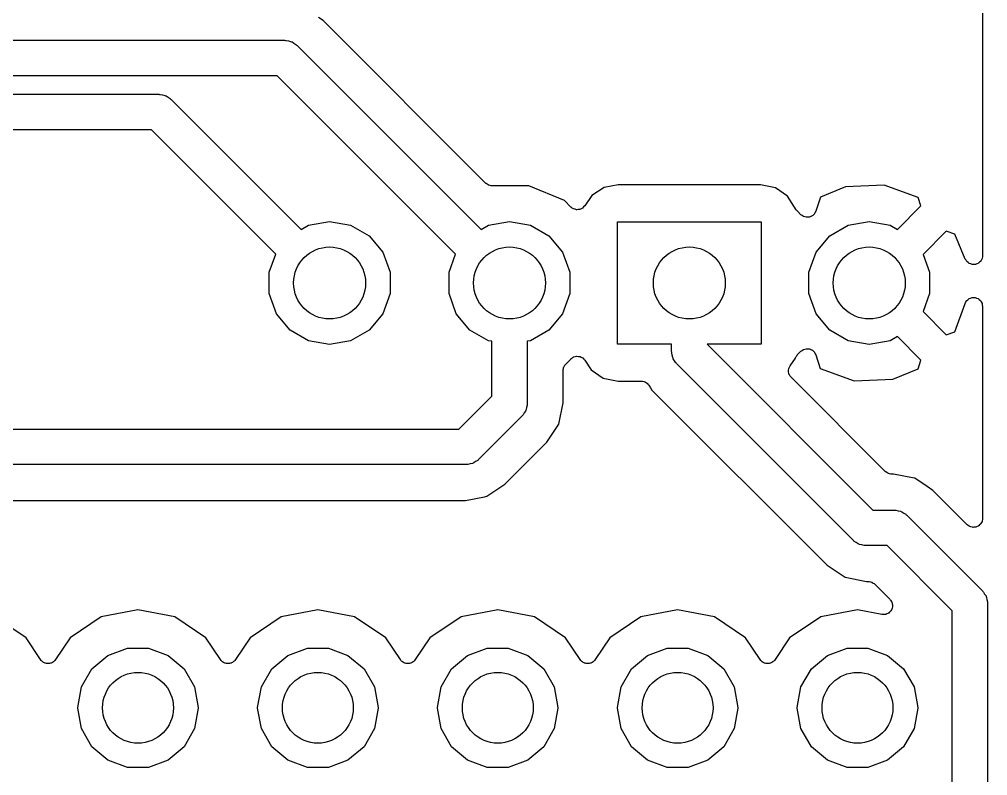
# Model space of a CAD drawing. Extents: x 10 to 287, y -200 to -10.
# Drawn here: x 129.32 to 143, y -93.41 to -82.74 of the extents above; entities that cross this region are included whole.
import ezdxf

# ---------------------------------------------------------------- set-up
doc = ezdxf.new("R2010")
doc.units = 0
doc.header["$MEASUREMENT"] = 0
doc.layers.add('BLACK', color=7, linetype='CONTINUOUS')

msp = doc.modelspace()

# ---------------------------------------------------------------- linework, layer by layer
at = {"layer": 'Black'}
for p, q in [((142.927, -71.5786), (142.927, -86.0746)), ((133.615, -82.7595), (133.549, -82.7154)), ((135.909, -85.0526), (133.615, -82.7595)), ((112.194, -83.0366), (133.071, -83.0366)), ((133.071, -83.0366), (133.081, -83.0385)), ((133.081, -83.0385), (133.092, -83.0376)), ((133.092, -83.0376), (133.124, -83.046)), ((133.124, -83.046), (133.156, -83.0517)), ((133.156, -83.0517), (133.166, -83.0572)), ((133.166, -83.0572), (133.176, -83.06)), ((133.176, -83.06), (133.203, -83.0788)), ((133.203, -83.0788), (133.231, -83.0951)), ((133.231, -83.0951), (133.238, -83.1035)), ((133.238, -83.1035), (133.247, -83.1098)), ((133.247, -83.1098), (135.845, -85.7072)), ((132.967, -83.5366), (112.09, -83.5366)), ((135.485, -86.0547), (132.967, -83.5366)), ((121.31, -83.7986), (131.293, -83.7986)), ((131.293, -83.7986), (131.303, -83.8005)), ((131.303, -83.8005), (131.314, -83.7996)), ((131.314, -83.7996), (131.346, -83.808)), ((131.346, -83.808), (131.378, -83.8137)), ((131.378, -83.8137), (131.388, -83.8192)), ((131.388, -83.8192), (131.398, -83.822)), ((131.398, -83.822), (131.425, -83.8408)), ((131.425, -83.8408), (131.453, -83.8571)), ((131.453, -83.8571), (131.46, -83.8655)), ((131.46, -83.8655), (131.469, -83.8718)), ((131.469, -83.8718), (133.305, -85.7072)), ((131.189, -84.2986), (121.31, -84.2986)), ((132.945, -86.0547), (131.189, -84.2986)), ((135.913, -85.0558), (135.909, -85.0526)), ((135.917, -85.06), (135.913, -85.0558)), ((135.931, -85.0683), (135.917, -85.06)), ((135.945, -85.0779), (135.931, -85.0683)), ((135.95, -85.0793), (135.945, -85.0779)), ((135.955, -85.0821), (135.95, -85.0793)), ((135.971, -85.085), (135.955, -85.0821)), ((135.987, -85.0893), (135.971, -85.085)), ((135.993, -85.0888), (135.987, -85.0893)), ((135.998, -85.0898), (135.993, -85.0888)), ((136.52, -85.0902), (135.998, -85.0898)), ((137.024, -85.2995), (136.52, -85.0902)), ((137.582, -85.1151), (137.409, -85.2268)), ((137.781, -85.0776), (137.582, -85.1151)), ((139.789, -85.0776), (137.781, -85.0776)), ((140.003, -85.1209), (139.789, -85.0776)), ((140.173, -85.2369), (140.003, -85.1209)), ((140.99, -85.1034), (140.636, -85.25)), ((141.538, -85.0793), (140.99, -85.1034)), ((142.016, -85.2532), (141.538, -85.0793)), ((137.114, -85.3904), (137.024, -85.2995)), ((137.409, -85.2268), (137.309, -85.3723)), ((140.295, -85.4271), (140.173, -85.2369)), ((140.636, -85.25), (140.572, -85.447)), ((142.055, -85.373), (142.016, -85.2532)), ((137.115, -85.3909), (137.114, -85.3904)), ((137.115, -85.3915), (137.115, -85.3909)), ((137.133, -85.4035), (137.115, -85.3915)), ((137.15, -85.4157), (137.133, -85.4035)), ((137.151, -85.4159), (137.15, -85.4157)), ((137.152, -85.4164), (137.151, -85.4159)), ((137.172, -85.4216), (137.152, -85.4164)), ((137.193, -85.4272), (137.172, -85.4216)), ((137.194, -85.4271), (137.193, -85.4272)), ((137.195, -85.4273), (137.194, -85.4271)), ((137.216, -85.4252), (137.195, -85.4273)), ((137.237, -85.4234), (137.216, -85.4252)), ((137.238, -85.4231), (137.237, -85.4234)), ((137.258, -85.4138), (137.238, -85.423)), ((137.238, -85.423), (137.238, -85.4231)), ((137.277, -85.4048), (137.258, -85.4138)), ((137.278, -85.4042), (137.277, -85.4048)), ((137.293, -85.3887), (137.278, -85.4039)), ((137.278, -85.4039), (137.278, -85.4042)), ((137.308, -85.3736), (137.293, -85.3887)), ((137.309, -85.3729), (137.308, -85.3736)), ((137.309, -85.3723), (137.309, -85.3729)), ((140.304, -85.4371), (140.295, -85.4271)), ((140.312, -85.4482), (140.304, -85.4371)), ((140.362, -85.4976), (140.312, -85.4482)), ((140.572, -85.447), (140.563, -85.4636)), ((141.723, -85.7051), (142.055, -85.373)), ((140.377, -85.5084), (140.362, -85.4976)), ((140.392, -85.52), (140.377, -85.5084)), ((140.395, -85.521), (140.392, -85.52)), ((140.398, -85.5229), (140.395, -85.521)), ((140.416, -85.5278), (140.398, -85.5229)), ((140.434, -85.5336), (140.416, -85.5278)), ((140.437, -85.5335), (140.434, -85.5336)), ((140.44, -85.5343), (140.437, -85.5335)), ((140.459, -85.5327), (140.44, -85.5343)), ((140.478, -85.532), (140.459, -85.5327)), ((140.481, -85.5308), (140.478, -85.532)), ((140.484, -85.5305), (140.481, -85.5308)), ((140.501, -85.5225), (140.484, -85.5305)), ((140.519, -85.5155), (140.501, -85.5225)), ((140.521, -85.5132), (140.519, -85.5155)), ((140.524, -85.5118), (140.521, -85.5132)), ((140.538, -85.4985), (140.524, -85.5118)), ((140.552, -85.4859), (140.538, -85.4985)), ((140.553, -85.483), (140.552, -85.4859)), ((140.555, -85.4806), (140.553, -85.483)), ((140.563, -85.4636), (140.555, -85.4806)), ((133.305, -85.7072), (133.409, -85.647)), ((133.409, -85.647), (133.706, -85.5947)), ((133.706, -85.5947), (134.002, -85.647)), ((134.002, -85.647), (134.263, -85.7975)), ((135.845, -85.7072), (135.949, -85.647)), ((135.949, -85.647), (136.246, -85.5947)), ((136.246, -85.5947), (136.542, -85.647)), ((136.542, -85.647), (136.803, -85.7975)), ((137.77, -87.3252), (137.77, -85.598)), ((137.77, -85.598), (139.802, -85.598)), ((139.802, -85.598), (139.802, -87.3252)), ((140.768, -85.7975), (141.029, -85.647)), ((141.029, -85.647), (141.326, -85.5947)), ((141.326, -85.5947), (141.622, -85.647)), ((141.622, -85.647), (141.723, -85.7051)), ((134.263, -85.7975), (134.456, -86.0282)), ((136.803, -85.7975), (136.996, -86.0282)), ((140.575, -86.0282), (140.768, -85.7975)), ((142.414, -85.7322), (142.088, -86.0589)), ((142.537, -85.7721), (142.414, -85.7322)), ((142.683, -86.1232), (142.537, -85.7721)), ((132.852, -86.3111), (132.945, -86.0547)), ((134.456, -86.0282), (134.559, -86.3111)), ((135.392, -86.3111), (135.485, -86.0547)), ((136.996, -86.0282), (137.099, -86.3111)), ((140.472, -86.3111), (140.575, -86.0282)), ((142.088, -86.0589), (142.179, -86.3111)), ((142.693, -86.1395), (142.683, -86.1232)), ((142.703, -86.1563), (142.693, -86.1395)), ((142.91, -86.1348), (142.901, -86.152)), ((142.919, -86.1181), (142.91, -86.1348)), ((142.92, -86.1153), (142.919, -86.1181)), ((142.921, -86.1128), (142.92, -86.1153)), ((142.924, -86.0937), (142.921, -86.1128)), ((142.927, -86.0746), (142.924, -86.0937)), ((142.705, -86.1581), (142.703, -86.1563)), ((142.706, -86.1604), (142.705, -86.1581)), ((142.722, -86.1722), (142.706, -86.1604)), ((142.737, -86.1846), (142.722, -86.1722)), ((142.739, -86.1856), (142.737, -86.1846)), ((142.741, -86.1873), (142.739, -86.1856)), ((142.76, -86.1931), (142.741, -86.1873)), ((142.778, -86.1997), (142.76, -86.1931)), ((142.781, -86.1997), (142.778, -86.1997)), ((142.783, -86.2006), (142.781, -86.1997)), ((142.803, -86.1997), (142.783, -86.2006)), ((142.822, -86.1997), (142.803, -86.1997)), ((142.825, -86.1988), (142.822, -86.1997)), ((142.827, -86.1986), (142.825, -86.1988)), ((142.845, -86.1912), (142.827, -86.1986)), ((142.863, -86.1846), (142.845, -86.1912)), ((142.866, -86.1828), (142.863, -86.1846)), ((142.868, -86.1818), (142.866, -86.1828)), ((142.882, -86.1687), (142.868, -86.1818)), ((142.897, -86.1563), (142.882, -86.1687)), ((142.899, -86.1539), (142.897, -86.1563)), ((142.901, -86.152), (142.899, -86.1539)), ((132.852, -86.6121), (132.852, -86.3111)), ((134.559, -86.3111), (134.559, -86.6121)), ((135.392, -86.6121), (135.392, -86.3111)), ((137.099, -86.3111), (137.099, -86.6121)), ((140.472, -86.6121), (140.472, -86.3111)), ((142.179, -86.3111), (142.179, -86.6121)), ((132.955, -86.895), (132.852, -86.6121)), ((134.559, -86.6121), (134.456, -86.895)), ((135.495, -86.895), (135.392, -86.6121)), ((137.099, -86.6121), (136.996, -86.895)), ((140.575, -86.895), (140.472, -86.6121)), ((142.179, -86.6121), (142.088, -86.8643)), ((142.719, -86.697), (142.736, -86.6822)), ((142.736, -86.6822), (142.736, -86.6822)), ((142.736, -86.6822), (142.737, -86.6822)), ((142.737, -86.6822), (142.756, -86.675)), ((142.756, -86.675), (142.778, -86.6671)), ((142.778, -86.6671), (142.778, -86.6671)), ((142.778, -86.6671), (142.778, -86.6671)), ((142.778, -86.6671), (142.8, -86.6671)), ((142.8, -86.6671), (142.822, -86.6671)), ((142.822, -86.6671), (142.822, -86.6671)), ((142.822, -86.6671), (142.822, -86.6671)), ((142.822, -86.6671), (142.84, -86.6737)), ((142.84, -86.6737), (142.863, -86.6822)), ((142.863, -86.6822), (142.863, -86.6822)), ((142.863, -86.6822), (142.863, -86.6822)), ((142.863, -86.6822), (142.879, -86.6949)), ((142.534, -87.1522), (142.681, -86.7488)), ((142.681, -86.7487), (142.692, -86.7295)), ((142.681, -86.7488), (142.681, -86.7487)), ((142.681, -86.7487), (142.681, -86.7487)), ((142.692, -86.7295), (142.703, -86.7106)), ((142.703, -86.7105), (142.719, -86.697)), ((142.703, -86.7106), (142.703, -86.7105)), ((142.703, -86.7105), (142.703, -86.7105)), ((142.879, -86.6949), (142.897, -86.7105)), ((142.897, -86.7105), (142.897, -86.7105)), ((142.897, -86.7105), (142.897, -86.7105)), ((142.897, -86.7105), (142.907, -86.7282)), ((142.907, -86.7282), (142.919, -86.7487)), ((142.919, -86.7487), (142.919, -86.7487)), ((142.919, -86.7487), (142.919, -86.7487)), ((142.919, -86.7487), (142.923, -86.7695)), ((142.923, -86.7695), (142.927, -86.7921)), ((142.927, -86.7921), (142.927, -86.7921)), ((142.927, -86.7921), (142.927, -86.7922)), ((142.927, -86.7922), (142.927, -89.7832)), ((133.148, -87.1257), (132.955, -86.895)), ((134.456, -86.895), (134.263, -87.1257)), ((135.688, -87.1257), (135.495, -86.895)), ((136.996, -86.895), (136.803, -87.1257)), ((140.768, -87.1257), (140.575, -86.895)), ((142.088, -86.8643), (142.414, -87.191)), ((133.409, -87.2762), (133.148, -87.1257)), ((134.263, -87.1257), (134.002, -87.2762)), ((135.949, -87.2762), (135.688, -87.1257)), ((136.803, -87.1257), (136.542, -87.2762)), ((141.029, -87.2762), (140.768, -87.1257)), ((141.723, -87.2181), (141.622, -87.2762)), ((142.055, -87.5502), (141.723, -87.2181)), ((142.414, -87.191), (142.534, -87.1522)), ((133.706, -87.3285), (133.409, -87.2762)), ((134.002, -87.2762), (133.706, -87.3285)), ((135.996, -87.2844), (135.949, -87.2762)), ((135.996, -88.0598), (135.996, -87.2844)), ((136.542, -87.2762), (136.496, -87.2844)), ((136.496, -87.2844), (136.496, -88.1634)), ((138.536, -87.3252), (137.77, -87.3252)), ((138.536, -87.4268), (138.536, -87.3252)), ((139.802, -87.3252), (139.038, -87.3252)), ((139.038, -87.3252), (141.378, -89.666)), ((141.326, -87.3285), (141.029, -87.2762)), ((141.622, -87.2762), (141.326, -87.3285)), ((137.136, -87.5171), (137.152, -87.5059)), ((137.152, -87.5059), (137.154, -87.5052)), ((137.154, -87.5052), (137.156, -87.5039)), ((137.156, -87.5039), (137.175, -87.4996)), ((137.175, -87.4996), (137.194, -87.4945)), ((137.194, -87.4945), (137.197, -87.4947)), ((137.197, -87.4947), (137.199, -87.4942)), ((137.199, -87.4942), (137.219, -87.4966)), ((137.219, -87.4966), (137.238, -87.4984)), ((137.238, -87.4984), (137.241, -87.4994)), ((137.241, -87.4994), (137.243, -87.4997)), ((137.243, -87.4997), (137.26, -87.5087)), ((138.538, -87.4376), (138.536, -87.4268)), ((138.537, -87.4486), (138.538, -87.4376)), ((138.545, -87.4801), (138.537, -87.4486)), ((138.551, -87.5123), (138.545, -87.4801)), ((140.285, -87.513), (140.289, -87.5071)), ((140.289, -87.5071), (140.292, -87.5004)), ((140.292, -87.5004), (140.302, -87.4892)), ((140.302, -87.4892), (140.31, -87.4769)), ((140.31, -87.4769), (140.362, -87.4256)), ((140.362, -87.4256), (140.377, -87.4148)), ((140.377, -87.4148), (140.392, -87.4032)), ((140.392, -87.4032), (140.395, -87.4022)), ((140.395, -87.4022), (140.398, -87.4003)), ((140.398, -87.4003), (140.416, -87.3954)), ((140.416, -87.3954), (140.434, -87.3896)), ((140.434, -87.3896), (140.437, -87.3897)), ((140.437, -87.3897), (140.44, -87.3889)), ((140.44, -87.3889), (140.459, -87.3905)), ((140.459, -87.3905), (140.478, -87.3912)), ((140.478, -87.3912), (140.481, -87.3924)), ((140.481, -87.3924), (140.484, -87.3927)), ((140.484, -87.3927), (140.501, -87.4007)), ((140.501, -87.4007), (140.519, -87.4077)), ((140.519, -87.4077), (140.521, -87.41)), ((140.521, -87.41), (140.524, -87.4114)), ((140.524, -87.4114), (140.538, -87.4247)), ((140.538, -87.4247), (140.552, -87.4373)), ((140.552, -87.4373), (140.553, -87.4402)), ((140.553, -87.4402), (140.555, -87.4426)), ((140.555, -87.4426), (140.563, -87.4596)), ((140.563, -87.4596), (140.572, -87.4762)), ((140.572, -87.4762), (140.635, -87.67)), ((137.014, -87.6473), (137.016, -87.6419)), ((137.016, -87.6419), (137.025, -87.6283)), ((137.025, -87.6283), (137.033, -87.614)), ((137.033, -87.614), (137.038, -87.6104)), ((137.038, -87.6104), (137.041, -87.6058)), ((137.041, -87.6058), (137.116, -87.5311)), ((137.116, -87.5311), (137.118, -87.5297)), ((137.118, -87.5297), (137.119, -87.5278)), ((137.119, -87.5278), (137.136, -87.5171)), ((137.26, -87.5087), (137.278, -87.517)), ((137.278, -87.517), (137.28, -87.5188)), ((137.28, -87.5188), (137.282, -87.5199)), ((137.282, -87.5199), (137.296, -87.5343)), ((137.296, -87.5343), (137.309, -87.5483)), ((137.309, -87.5483), (137.31, -87.5505)), ((137.31, -87.5505), (137.312, -87.5523)), ((137.312, -87.5523), (137.398, -87.6863)), ((138.556, -87.5218), (138.551, -87.5123)), ((138.559, -87.5325), (138.556, -87.5218)), ((138.578, -87.5592), (138.559, -87.5325)), ((138.594, -87.5875), (138.578, -87.5592)), ((138.603, -87.5946), (138.594, -87.5875)), ((138.609, -87.6036), (138.603, -87.5946)), ((141.098, -90.0928), (138.609, -87.6036)), ((140.199, -87.65), (140.208, -87.6305)), ((140.208, -87.6305), (140.283, -87.5201)), ((140.283, -87.5201), (140.285, -87.513)), ((142.015, -87.6732), (142.055, -87.5502)), ((137.004, -87.6845), (137.008, -87.6685)), ((137.005, -87.6901), (137.004, -87.6845)), ((137.004, -87.6956), (137.005, -87.6901)), ((137.004, -88.1509), (137.004, -87.6956)), ((137.008, -87.6685), (137.011, -87.6522)), ((137.011, -87.6522), (137.014, -87.6473)), ((137.398, -87.6863), (137.568, -87.8023)), ((140.186, -87.7133), (140.188, -87.692)), ((140.186, -87.714), (140.186, -87.7133)), ((140.186, -87.7147), (140.186, -87.714)), ((140.192, -87.7353), (140.186, -87.7147)), ((140.188, -87.692), (140.19, -87.6707)), ((140.19, -87.6693), (140.199, -87.65)), ((140.19, -87.67), (140.19, -87.6693)), ((140.19, -87.6707), (140.19, -87.67)), ((140.197, -87.7559), (140.192, -87.7353)), ((140.198, -87.7565), (140.197, -87.7559)), ((140.198, -87.7572), (140.198, -87.7565)), ((140.211, -87.7745), (140.198, -87.7572)), ((140.223, -87.792), (140.211, -87.7745)), ((140.635, -87.67), (141.113, -87.8439)), ((141.661, -87.8198), (142.015, -87.6732)), ((137.568, -87.8023), (137.782, -87.8456)), ((137.782, -87.8456), (138.106, -87.8456)), ((138.106, -87.8456), (138.124, -87.8488)), ((138.124, -87.8488), (138.142, -87.8507)), ((138.142, -87.8507), (138.146, -87.8526)), ((138.146, -87.8526), (138.15, -87.8533)), ((138.15, -87.8533), (138.165, -87.8623)), ((138.165, -87.8623), (138.181, -87.8702)), ((138.181, -87.8702), (138.184, -87.8733)), ((138.184, -87.8733), (138.188, -87.8754)), ((138.188, -87.8754), (138.2, -87.8891)), ((138.2, -87.8891), (138.212, -87.9021)), ((138.212, -87.9021), (138.238, -87.9404)), ((141.552, -89.1208), (140.223, -87.792)), ((141.113, -87.8439), (141.661, -87.8198)), ((138.238, -87.9404), (138.238, -87.9404)), ((138.238, -87.9404), (138.258, -87.9716)), ((138.258, -87.9716), (140.73, -90.4431)), ((135.532, -88.523), (135.996, -88.0598)), ((136.495, -88.1852), (136.486, -88.2167)), ((136.496, -88.1634), (136.494, -88.1742)), ((136.494, -88.1742), (136.495, -88.1852)), ((136.944, -88.4525), (137.004, -88.1509)), ((136.437, -88.3241), (136.429, -88.3312)), ((136.453, -88.2958), (136.437, -88.3241)), ((136.472, -88.2691), (136.453, -88.2958)), ((136.475, -88.2584), (136.472, -88.2691)), ((136.481, -88.2489), (136.475, -88.2584)), ((136.486, -88.2167), (136.481, -88.2489)), ((136.422, -88.3402), (135.813, -88.9498)), ((136.429, -88.3312), (136.422, -88.3402)), ((136.773, -88.7082), (136.944, -88.4525)), ((119.888, -88.523), (135.532, -88.523)), ((136.181, -89.3001), (136.773, -88.7082)), ((135.722, -89.0079), (135.689, -89.0136)), ((135.731, -89.0024), (135.722, -89.0079)), ((135.742, -88.9996), (135.731, -89.0024)), ((135.768, -88.9808), (135.742, -88.9996)), ((135.797, -88.9645), (135.768, -88.9808)), ((135.804, -88.9561), (135.797, -88.9645)), ((135.813, -88.9498), (135.804, -88.9561)), ((135.636, -89.023), (119.992, -89.023)), ((135.647, -89.0211), (135.636, -89.023)), ((135.658, -89.022), (135.647, -89.0211)), ((135.689, -89.0136), (135.658, -89.022)), ((141.556, -89.124), (141.552, -89.1208)), ((141.56, -89.1283), (141.556, -89.124)), ((141.574, -89.1366), (141.56, -89.1283)), ((141.588, -89.1461), (141.574, -89.1366)), ((141.593, -89.1475), (141.588, -89.1461)), ((141.598, -89.1503), (141.593, -89.1475)), ((141.614, -89.1532), (141.598, -89.1503)), ((141.63, -89.1575), (141.614, -89.1532)), ((141.636, -89.157), (141.63, -89.1575)), ((141.641, -89.158), (141.636, -89.157)), ((141.669, -89.158), (141.641, -89.158)), ((141.939, -89.2117), (141.669, -89.158)), ((141.97, -89.218), (141.939, -89.2117)), ((141.939, -89.2117), (141.939, -89.2117)), ((142.145, -89.3344), (141.97, -89.218)), ((135.925, -89.471), (136.181, -89.3001)), ((142.226, -89.3889), (142.145, -89.3344)), ((142.145, -89.3344), (142.145, -89.3344)), ((142.71, -89.873), (142.226, -89.3889)), ((120.255, -89.531), (135.623, -89.531)), ((135.623, -89.531), (135.894, -89.4772)), ((135.894, -89.4772), (135.925, -89.471)), ((135.894, -89.4772), (135.894, -89.4772)), ((141.378, -89.666), (141.681, -89.666)), ((141.681, -89.666), (141.692, -89.6679)), ((141.692, -89.6679), (141.703, -89.667)), ((141.703, -89.667), (141.735, -89.6754)), ((141.735, -89.6754), (141.767, -89.6811)), ((141.767, -89.6811), (141.776, -89.6866)), ((141.776, -89.6866), (141.787, -89.6894)), ((141.787, -89.6894), (141.814, -89.7082)), ((141.814, -89.7082), (141.842, -89.7245)), ((141.842, -89.7245), (141.849, -89.7329)), ((141.849, -89.7329), (141.858, -89.7392)), ((141.858, -89.7392), (142.925, -90.806)), ((142.919, -89.8267), (142.911, -89.841)), ((142.92, -89.8212), (142.919, -89.8267)), ((142.923, -89.8161), (142.92, -89.8212)), ((142.924, -89.7996), (142.923, -89.8161)), ((142.927, -89.7832), (142.924, -89.7996)), ((142.724, -89.8825), (142.71, -89.873)), ((142.737, -89.8932), (142.724, -89.8825)), ((142.742, -89.8951), (142.737, -89.8932)), ((142.746, -89.8983), (142.742, -89.8951)), ((142.762, -89.9026), (142.746, -89.8983)), ((142.778, -89.9083), (142.762, -89.9026)), ((142.784, -89.9083), (142.778, -89.9083)), ((142.789, -89.9097), (142.784, -89.9083)), ((142.805, -89.9083), (142.789, -89.9097)), ((142.822, -89.9083), (142.805, -89.9083)), ((142.827, -89.9064), (142.822, -89.9083)), ((142.833, -89.9059), (142.827, -89.9064)), ((142.848, -89.8989), (142.833, -89.9059)), ((142.863, -89.8932), (142.848, -89.8989)), ((142.868, -89.8896), (142.863, -89.8932)), ((142.873, -89.8873), (142.868, -89.8896)), ((142.885, -89.8755), (142.873, -89.8873)), ((142.897, -89.8649), (142.885, -89.8755)), ((142.9, -89.86), (142.897, -89.8649)), ((142.904, -89.8561), (142.9, -89.86)), ((142.911, -89.841), (142.904, -89.8561)), ((141.107, -90.0991), (141.098, -90.0928)), ((141.114, -90.1075), (141.107, -90.0991)), ((141.142, -90.1238), (141.114, -90.1075)), ((141.169, -90.1426), (141.142, -90.1238)), ((141.18, -90.1454), (141.169, -90.1426)), ((141.189, -90.1509), (141.18, -90.1454)), ((141.221, -90.1566), (141.189, -90.1509)), ((141.253, -90.165), (141.221, -90.1566)), ((141.264, -90.1641), (141.253, -90.165)), ((141.275, -90.166), (141.264, -90.1641)), ((141.578, -90.166), (141.275, -90.166)), ((142.498, -91.0864), (141.578, -90.166)), ((140.73, -90.4431), (140.986, -90.614)), ((140.986, -90.614), (141.287, -90.674)), ((141.287, -90.674), (141.315, -90.674)), ((141.315, -90.674), (141.32, -90.675)), ((141.32, -90.675), (141.326, -90.6745)), ((141.326, -90.6745), (141.342, -90.6788)), ((141.342, -90.6788), (141.358, -90.6817)), ((141.358, -90.6817), (141.363, -90.6845)), ((141.363, -90.6845), (141.368, -90.6859)), ((141.368, -90.6859), (141.382, -90.6954)), ((141.382, -90.6954), (141.396, -90.7037)), ((141.396, -90.7037), (141.4, -90.708)), ((141.4, -90.708), (141.404, -90.7112)), ((141.404, -90.7112), (141.619, -90.9254)), ((141.619, -90.9254), (141.623, -90.9311)), ((142.925, -90.806), (142.931, -90.815)), ((142.931, -90.815), (142.94, -90.8221)), ((142.94, -90.8221), (142.956, -90.8504)), ((142.956, -90.8504), (142.975, -90.8771)), ((142.975, -90.8771), (142.977, -90.8878)), ((142.977, -90.8878), (142.983, -90.8973)), ((142.983, -90.8973), (142.989, -90.9295)), ((141.623, -90.9311), (141.628, -90.9357)), ((141.628, -90.9357), (141.635, -90.949)), ((141.635, -90.949), (141.644, -90.9615)), ((141.647, -91.0612), (141.639, -91.0742)), ((141.644, -90.9615), (141.646, -90.9682)), ((141.646, -90.9682), (141.649, -90.9743)), ((141.649, -91.0544), (141.647, -91.0612)), ((141.649, -90.9743), (141.651, -90.9894)), ((141.651, -91.048), (141.649, -91.0544)), ((141.651, -90.9894), (141.655, -91.0041)), ((141.653, -91.0329), (141.651, -91.048)), ((141.656, -91.0179), (141.653, -91.0329)), ((141.655, -91.0041), (141.655, -91.011)), ((141.655, -91.011), (141.656, -91.0179)), ((142.989, -90.9295), (142.997, -90.961)), ((142.997, -90.961), (142.996, -90.972)), ((142.996, -90.972), (142.998, -90.9828)), ((142.998, -90.9828), (142.998, -96.2025)), ((129.419, -91.4684), (128.979, -91.1746)), ((130.482, -91.1746), (130.042, -91.4684)), ((131, -91.0714), (130.482, -91.1746)), ((131.519, -91.1746), (131, -91.0714)), ((131.959, -91.4684), (131.519, -91.1746)), ((133.022, -91.1746), (132.582, -91.4684)), ((133.54, -91.0714), (133.022, -91.1746)), ((134.059, -91.1746), (133.54, -91.0714)), ((134.499, -91.4684), (134.059, -91.1746)), ((135.562, -91.1746), (135.122, -91.4684)), ((136.081, -91.0714), (135.562, -91.1746)), ((136.599, -91.1746), (136.081, -91.0714)), ((137.039, -91.4684), (136.599, -91.1746)), ((138.102, -91.1746), (137.662, -91.4684)), ((138.62, -91.0714), (138.102, -91.1746)), ((139.139, -91.1746), (138.62, -91.0714)), ((139.579, -91.4684), (139.139, -91.1746)), ((140.642, -91.1746), (140.202, -91.4684)), ((141.16, -91.0714), (140.642, -91.1746)), ((141.504, -91.1397), (141.16, -91.0714)), ((141.511, -91.1399), (141.504, -91.1397)), ((141.518, -91.1417), (141.511, -91.1399)), ((141.533, -91.1404), (141.518, -91.1417)), ((141.548, -91.1407), (141.533, -91.1404)), ((141.555, -91.1384), (141.548, -91.1407)), ((141.562, -91.1378), (141.555, -91.1384)), ((141.575, -91.1314), (141.562, -91.1378)), ((141.59, -91.1265), (141.575, -91.1314)), ((141.595, -91.1221), (141.59, -91.1265)), ((141.602, -91.1192), (141.595, -91.1221)), ((141.612, -91.1084), (141.602, -91.1192)), ((141.624, -91.0989), (141.612, -91.1084)), ((141.628, -91.0929), (141.624, -91.0989)), ((141.633, -91.088), (141.628, -91.0929)), ((141.639, -91.0742), (141.633, -91.088)), ((142.498, -96.0989), (142.498, -91.0864)), ((129.625, -91.7766), (129.419, -91.4684)), ((130.042, -91.4684), (129.836, -91.7766)), ((132.165, -91.7766), (131.959, -91.4684)), ((132.582, -91.4684), (132.376, -91.7766)), ((134.705, -91.7766), (134.499, -91.4684)), ((135.122, -91.4684), (134.916, -91.7766)), ((137.245, -91.7766), (137.039, -91.4684)), ((137.662, -91.4684), (137.456, -91.7766)), ((139.785, -91.7766), (139.579, -91.4684)), ((140.202, -91.4684), (139.996, -91.7766)), ((130.349, -91.9064), (130.576, -91.7166)), ((130.576, -91.7166), (130.853, -91.6157)), ((130.853, -91.6157), (131.148, -91.6157)), ((131.148, -91.6157), (131.425, -91.7166)), ((131.425, -91.7166), (131.652, -91.9064)), ((132.889, -91.9064), (133.115, -91.7166)), ((133.115, -91.7166), (133.393, -91.6157)), ((133.393, -91.6157), (133.688, -91.6157)), ((133.688, -91.6157), (133.965, -91.7166)), ((133.965, -91.7166), (134.192, -91.9064)), ((135.429, -91.9064), (135.655, -91.7166)), ((135.655, -91.7166), (135.933, -91.6157)), ((135.933, -91.6157), (136.228, -91.6157)), ((136.228, -91.6157), (136.505, -91.7166)), ((136.505, -91.7166), (136.732, -91.9064)), ((137.969, -91.9064), (138.195, -91.7166)), ((138.195, -91.7166), (138.473, -91.6157)), ((138.473, -91.6157), (138.768, -91.6157)), ((138.768, -91.6157), (139.046, -91.7166)), ((139.046, -91.7166), (139.272, -91.9064)), ((140.509, -91.9064), (140.736, -91.7166)), ((140.736, -91.7166), (141.013, -91.6157)), ((141.013, -91.6157), (141.308, -91.6157)), ((141.308, -91.6157), (141.585, -91.7166)), ((141.585, -91.7166), (141.812, -91.9064)), ((129.634, -91.7866), (129.625, -91.7766)), ((129.643, -91.7978), (129.634, -91.7866)), ((129.65, -91.8024), (129.643, -91.7978)), ((129.655, -91.8084), (129.65, -91.8024)), ((129.668, -91.8146), (129.655, -91.8084)), ((129.679, -91.8223), (129.668, -91.8146)), ((129.687, -91.8243), (129.679, -91.8223)), ((129.695, -91.828), (129.687, -91.8243)), ((129.709, -91.8295), (129.695, -91.828)), ((129.722, -91.8328), (129.709, -91.8295)), ((129.73, -91.8318), (129.722, -91.8328)), ((129.739, -91.8328), (129.73, -91.8318)), ((129.752, -91.8295), (129.739, -91.8328)), ((129.766, -91.828), (129.752, -91.8295)), ((129.774, -91.8243), (129.766, -91.828)), ((129.782, -91.8223), (129.774, -91.8243)), ((129.793, -91.8146), (129.782, -91.8223)), ((129.806, -91.8084), (129.793, -91.8146)), ((129.811, -91.8024), (129.806, -91.8084)), ((129.818, -91.7978), (129.811, -91.8024)), ((129.827, -91.7866), (129.818, -91.7978)), ((129.836, -91.7766), (129.827, -91.7866)), ((132.174, -91.7866), (132.165, -91.7766)), ((132.183, -91.7978), (132.174, -91.7866)), ((132.19, -91.8024), (132.183, -91.7978)), ((132.195, -91.8084), (132.19, -91.8024)), ((132.208, -91.8146), (132.195, -91.8084)), ((132.219, -91.8223), (132.208, -91.8146)), ((132.227, -91.8243), (132.219, -91.8223)), ((132.235, -91.828), (132.227, -91.8243)), ((132.249, -91.8295), (132.235, -91.828)), ((132.262, -91.8328), (132.249, -91.8295)), ((132.27, -91.8318), (132.262, -91.8328)), ((132.279, -91.8328), (132.27, -91.8318)), ((132.292, -91.8295), (132.279, -91.8328)), ((132.306, -91.828), (132.292, -91.8295)), ((132.314, -91.8243), (132.306, -91.828)), ((132.322, -91.8223), (132.314, -91.8243)), ((132.333, -91.8146), (132.322, -91.8223)), ((132.346, -91.8084), (132.333, -91.8146)), ((132.351, -91.8024), (132.346, -91.8084)), ((132.358, -91.7978), (132.351, -91.8024)), ((132.367, -91.7866), (132.358, -91.7978)), ((132.376, -91.7766), (132.367, -91.7866)), ((134.714, -91.7866), (134.705, -91.7766)), ((134.723, -91.7978), (134.714, -91.7866)), ((134.73, -91.8024), (134.723, -91.7978)), ((134.735, -91.8084), (134.73, -91.8024)), ((134.748, -91.8146), (134.735, -91.8084)), ((134.759, -91.8223), (134.748, -91.8146)), ((134.767, -91.8243), (134.759, -91.8223)), ((134.775, -91.828), (134.767, -91.8243)), ((134.789, -91.8295), (134.775, -91.828)), ((134.802, -91.8328), (134.789, -91.8295)), ((134.81, -91.8318), (134.802, -91.8328)), ((134.819, -91.8328), (134.81, -91.8318)), ((134.832, -91.8295), (134.819, -91.8328)), ((134.846, -91.828), (134.832, -91.8295)), ((134.854, -91.8243), (134.846, -91.828)), ((134.862, -91.8223), (134.854, -91.8243)), ((134.873, -91.8146), (134.862, -91.8223)), ((134.886, -91.8084), (134.873, -91.8146)), ((134.891, -91.8024), (134.886, -91.8084)), ((134.898, -91.7978), (134.891, -91.8024)), ((134.907, -91.7866), (134.898, -91.7978)), ((134.916, -91.7766), (134.907, -91.7866)), ((137.254, -91.7866), (137.245, -91.7766)), ((137.263, -91.7978), (137.254, -91.7866)), ((137.27, -91.8024), (137.263, -91.7978)), ((137.275, -91.8084), (137.27, -91.8024)), ((137.288, -91.8146), (137.275, -91.8084)), ((137.299, -91.8223), (137.288, -91.8146)), ((137.307, -91.8243), (137.299, -91.8223)), ((137.315, -91.828), (137.307, -91.8243)), ((137.329, -91.8295), (137.315, -91.828)), ((137.342, -91.8328), (137.329, -91.8295)), ((137.35, -91.8318), (137.342, -91.8328)), ((137.359, -91.8328), (137.35, -91.8318)), ((137.372, -91.8295), (137.359, -91.8328)), ((137.386, -91.828), (137.372, -91.8295)), ((137.394, -91.8243), (137.386, -91.828)), ((137.402, -91.8223), (137.394, -91.8243)), ((137.413, -91.8146), (137.402, -91.8223)), ((137.426, -91.8084), (137.413, -91.8146)), ((137.431, -91.8024), (137.426, -91.8084)), ((137.438, -91.7978), (137.431, -91.8024)), ((137.447, -91.7866), (137.438, -91.7978)), ((137.456, -91.7766), (137.447, -91.7866)), ((139.794, -91.7866), (139.785, -91.7766)), ((139.803, -91.7978), (139.794, -91.7866)), ((139.81, -91.8024), (139.803, -91.7978)), ((139.815, -91.8084), (139.81, -91.8024)), ((139.828, -91.8146), (139.815, -91.8084)), ((139.839, -91.8223), (139.828, -91.8146)), ((139.847, -91.8243), (139.839, -91.8223)), ((139.855, -91.828), (139.847, -91.8243)), ((139.869, -91.8295), (139.855, -91.828)), ((139.882, -91.8328), (139.869, -91.8295)), ((139.89, -91.8318), (139.882, -91.8328)), ((139.899, -91.8328), (139.89, -91.8318)), ((139.912, -91.8295), (139.899, -91.8328)), ((139.926, -91.828), (139.912, -91.8295)), ((139.934, -91.8243), (139.926, -91.828)), ((139.942, -91.8223), (139.934, -91.8243)), ((139.953, -91.8146), (139.942, -91.8223)), ((139.966, -91.8084), (139.953, -91.8146)), ((139.971, -91.8024), (139.966, -91.8084)), ((139.978, -91.7978), (139.971, -91.8024)), ((139.987, -91.7866), (139.978, -91.7978)), ((139.996, -91.7766), (139.987, -91.7866)), ((130.202, -92.162), (130.349, -91.9064)), ((131.652, -91.9064), (131.799, -92.162)), ((132.742, -92.162), (132.889, -91.9064)), ((134.192, -91.9064), (134.339, -92.162)), ((135.282, -92.162), (135.429, -91.9064)), ((136.732, -91.9064), (136.879, -92.162)), ((137.822, -92.162), (137.969, -91.9064)), ((139.272, -91.9064), (139.419, -92.162)), ((140.362, -92.162), (140.509, -91.9064)), ((141.812, -91.9064), (141.959, -92.162)), ((130.15, -92.4528), (130.202, -92.162)), ((131.799, -92.162), (131.85, -92.4528)), ((132.69, -92.4528), (132.742, -92.162)), ((134.339, -92.162), (134.391, -92.4528)), ((135.231, -92.4528), (135.282, -92.162)), ((136.879, -92.162), (136.93, -92.4528)), ((137.77, -92.4528), (137.822, -92.162)), ((139.419, -92.162), (139.47, -92.4528)), ((140.31, -92.4528), (140.362, -92.162)), ((141.959, -92.162), (142.011, -92.4528)), ((130.15, -92.4592), (130.15, -92.4528)), ((130.202, -92.75), (130.15, -92.4592)), ((131.85, -92.4592), (131.799, -92.75)), ((131.85, -92.4528), (131.85, -92.4592)), ((132.69, -92.4592), (132.69, -92.4528)), ((132.742, -92.75), (132.69, -92.4592)), ((134.391, -92.4592), (134.339, -92.75)), ((134.391, -92.4528), (134.391, -92.4592)), ((135.231, -92.4592), (135.231, -92.4528)), ((135.282, -92.75), (135.231, -92.4592)), ((136.93, -92.4592), (136.879, -92.75)), ((136.93, -92.4528), (136.93, -92.4592)), ((137.77, -92.4592), (137.77, -92.4528)), ((137.822, -92.75), (137.77, -92.4592)), ((139.47, -92.4592), (139.419, -92.75)), ((139.47, -92.4528), (139.47, -92.4592)), ((140.31, -92.4592), (140.31, -92.4528)), ((140.362, -92.75), (140.31, -92.4592)), ((142.011, -92.4592), (141.959, -92.75)), ((142.011, -92.4528), (142.011, -92.4592)), ((130.349, -93.0056), (130.202, -92.75)), ((131.799, -92.75), (131.652, -93.0056)), ((132.889, -93.0056), (132.742, -92.75)), ((134.339, -92.75), (134.192, -93.0056)), ((135.429, -93.0056), (135.282, -92.75)), ((136.879, -92.75), (136.732, -93.0056)), ((137.969, -93.0056), (137.822, -92.75)), ((139.419, -92.75), (139.272, -93.0056)), ((140.509, -93.0056), (140.362, -92.75)), ((141.959, -92.75), (141.812, -93.0056)), ((130.576, -93.1954), (130.349, -93.0056)), ((131.652, -93.0056), (131.425, -93.1954)), ((133.115, -93.1954), (132.889, -93.0056)), ((134.192, -93.0056), (133.965, -93.1954)), ((135.655, -93.1954), (135.429, -93.0056)), ((136.732, -93.0056), (136.505, -93.1954)), ((138.195, -93.1954), (137.969, -93.0056)), ((139.272, -93.0056), (139.046, -93.1954)), ((140.736, -93.1954), (140.509, -93.0056)), ((141.812, -93.0056), (141.585, -93.1954)), ((130.853, -93.2963), (130.576, -93.1954)), ((131.425, -93.1954), (131.148, -93.2963)), ((133.393, -93.2963), (133.115, -93.1954)), ((133.965, -93.1954), (133.688, -93.2963)), ((135.933, -93.2963), (135.655, -93.1954)), ((136.505, -93.1954), (136.228, -93.2963)), ((138.473, -93.2963), (138.195, -93.1954)), ((139.046, -93.1954), (138.768, -93.2963)), ((141.013, -93.2963), (140.736, -93.1954)), ((141.585, -93.1954), (141.308, -93.2963)), ((131.148, -93.2963), (130.853, -93.2963)), ((133.688, -93.2963), (133.393, -93.2963)), ((136.228, -93.2963), (135.933, -93.2963)), ((138.768, -93.2963), (138.473, -93.2963)), ((141.308, -93.2963), (141.013, -93.2963))]:
    msp.add_line(p, q, dxfattribs=at)
for centre, radius in [((133.706, -86.4616), 0.508), ((136.246, -86.4616), 0.508), ((138.786, -86.4616), 0.508), ((141.326, -86.4616), 0.508), ((131, -92.456), 0.5), ((133.54, -92.456), 0.5), ((136.081, -92.456), 0.5), ((138.62, -92.456), 0.5), ((141.16, -92.456), 0.5)]:
    msp.add_circle(centre, radius, dxfattribs=at)

doc.saveas('drawing.dxf')
